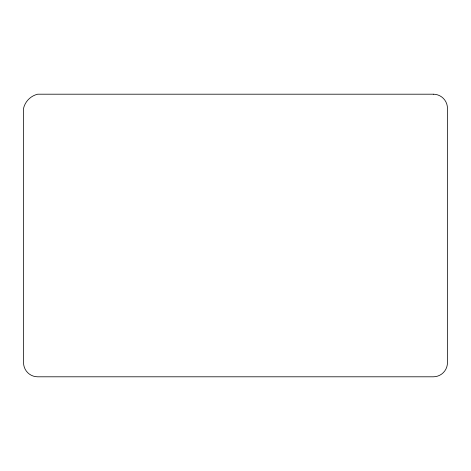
<?xml version="1.0" encoding="UTF-8"?>
<svg xmlns="http://www.w3.org/2000/svg" width="471" height="471" viewBox="0 0 471 471"><rect width="100%" height="100%" fill="white"/><g stroke="black" fill="none" stroke-linecap="round" stroke-linejoin="round"><path stroke-width="0.71" d="M433.32 94.2L37.68 94.2A19.075 19.075 0 0 0 23.55 108.33L23.55 362.67A14.13 14.13 0 0 0 37.68 376.8L433.32 376.8A14.13 14.13 0 0 0 447.45 362.67L447.45 108.33A14.13 14.13 0 0 0 433.32 94.2"/></g></svg>
